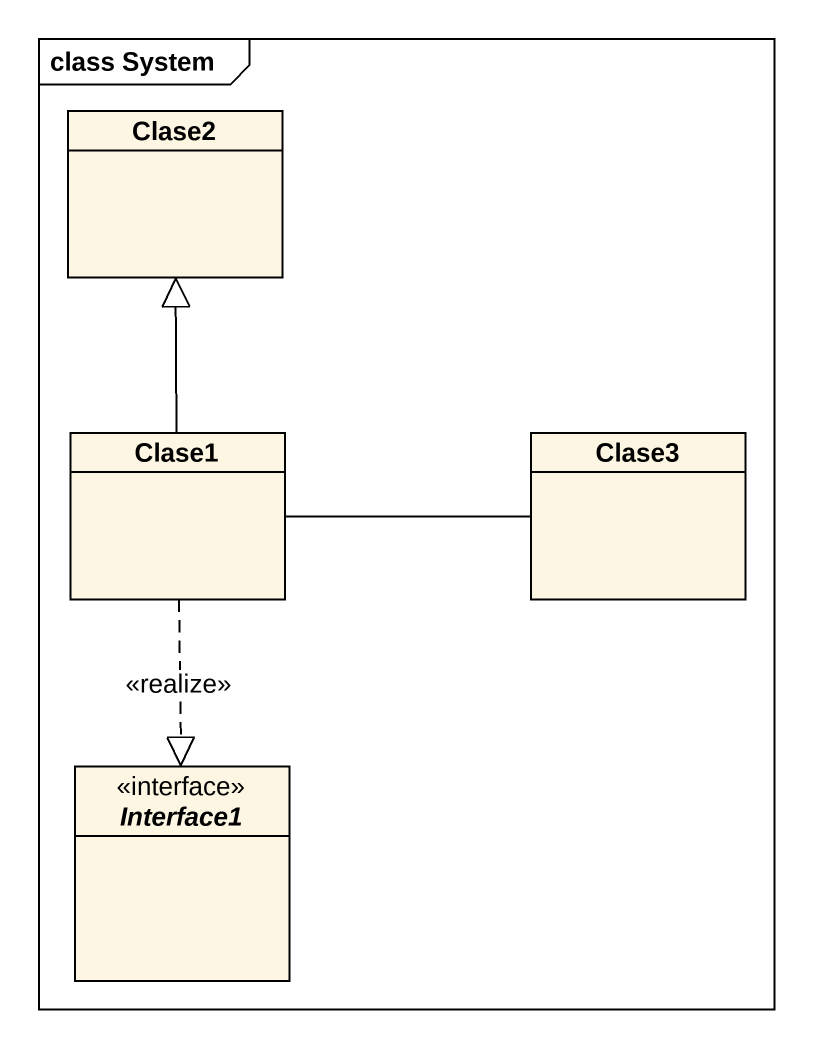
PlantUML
@startuml
mainframe class System
hide circle
hide empty members
class Clase2
class Clase1
class Clase3
interface Interface1 <<interface>>
Clase1 -up-|> Clase2
Clase1 -right- Clase3
Clase1 ..|> Interface1 : <<realize>>
@enduml
